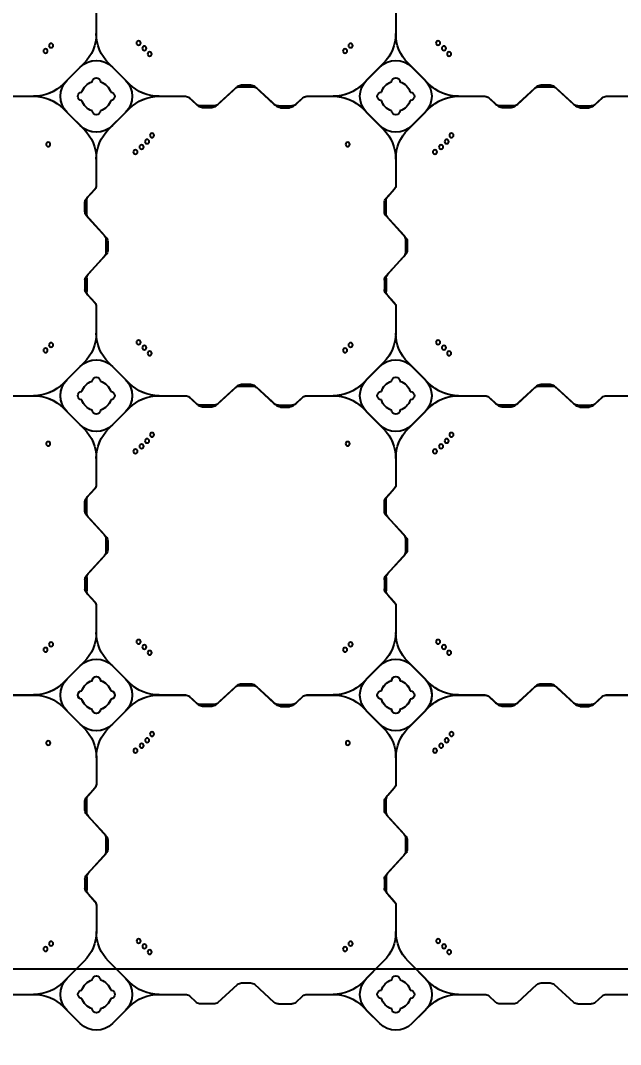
# Model space of a CAD drawing. Header units: millimetres. Extents: x -1612139 to -1260738, y 1141106 to 1536160.
# Drawn here: x -1326145 to -1325144, y 1253728 to 1255438 of the extents above; entities that cross this region are included whole.
import ezdxf

# ---------------------------------------------------------------- set-up
doc = ezdxf.new("R2010")
doc.units = ezdxf.units.MM
doc.header["$LTSCALE"] = 10
doc.layers.get('0').update_dxf_attribs({"linetype": 'CONTINUOUS'})
doc.layers.get('DEFPOINTS').update_dxf_attribs({"linetype": 'CONTINUOUS'})
doc.layers.add('W-FLOAT_BOWL浮筒', color=253, linetype='CONTINUOUS')
doc.styles.add('STANDARD_T3', font='simplex.shx', dxfattribs={"width": 0.7, "bigfont": 'gbcbig.shx'})
doc.dimstyles.new('W&&200', dxfattribs={"dimtxt": 700, "dimasz": 200, "dimexe": 500, "dimexo": 600, "dimgap": 200, "dimtad": 1, "dimdec": 0, "dimzin": 0, "dimdsep": 46, "dimtxsty": 'STANDARD_T3', "dimcen": 0.09, "dimclrd": 1, "dimclre": 1, "dimclrt": 7, "dimazin": 2, "dimtfac": 1, "dimtdec": 0, "dimtix": 1, "dimtmove": 2, "dimatfit": 3, "dimfxl": 100, "dimtolj": 1, "dimtzin": 0, "dimarcsym": 0})

# ---------------------------------------------------------------- blocks, each defined once
blk = doc.blocks.new('蓝色')
at = {"layer": 'W-FLOAT_BOWL浮筒', "color": 5}
for p, q in [((6979.5, 1549.2), (6951.2, 1520.9)), ((6957.5, 1527.3), (6979.4, 1549.2)), ((7033.2, 1549.2), (7055.2, 1527.3)), ((7033.2, 1549.2), (7061.5, 1520.9)), ((7479.5, 1549.2), (7451.2, 1520.9)), ((7457.5, 1527.3), (7479.4, 1549.2)), ((7533.2, 1549.2), (7555.2, 1527.3)), ((7533.2, 1549.2), (7561.5, 1520.9)), ((7173.5, 1513.8), (7161.6, 1503)), ((7202.5, 1516.4), (7180.2, 1516.4)), ((7209.2, 1513.8), (7242, 1484)), ((7303.5, 1513.8), (7270.7, 1484)), ((7310.2, 1516.4), (7332.5, 1516.4)), ((7339.2, 1513.8), (7351.1, 1503)), ((7673.5, 1513.8), (7661.6, 1503)), ((7702.5, 1516.4), (7680.2, 1516.4)), ((7709.2, 1513.8), (7742, 1484)), ((7803.5, 1513.8), (7770.7, 1484)), ((7810.2, 1516.4), (7832.5, 1516.4)), ((7839.2, 1513.8), (7851.1, 1503)), ((6857.8, 1500.4), (6901.6, 1500.4)), ((7110.9, 1500.4), (7154.9, 1500.4)), ((7357.8, 1500.4), (7401.6, 1500.4)), ((7610.9, 1500.4), (7654.9, 1500.4)), ((7857.8, 1500.4), (7901.6, 1500.4)), ((6985.8, 1445.1), (6951.1, 1479.9)), ((6957.5, 1473.5), (6985.8, 1445.2)), ((7026.8, 1445.1), (7061.6, 1479.9)), ((7055.2, 1473.5), (7026.8, 1445.2)), ((7248.7, 1481.4), (7264, 1481.4)), ((7485.8, 1445.1), (7451.1, 1479.9)), ((7457.5, 1473.5), (7485.8, 1445.2)), ((7526.8, 1445.1), (7561.6, 1479.9)), ((7555.2, 1473.5), (7526.8, 1445.2)), ((7748.7, 1481.4), (7764, 1481.4)), ((7006.3, 1351.6), (7006.3, 1395.8)), ((7006.3, 1351.8), (7006.3, 1395.8)), ((7506.3, 1351.6), (7506.3, 1395.8)), ((7506.3, 1351.8), (7506.3, 1395.8)), ((6989.9, 1329.7), (7003.7, 1344.9)), ((6992.9, 1333.2), (7003.7, 1345.1)), ((7489.9, 1329.7), (7503.7, 1344.9)), ((7492.9, 1333.2), (7503.7, 1345.1)), ((6987.3, 1307.7), (6987.3, 1323)), ((6990.3, 1304.2), (6990.3, 1326.5)), ((7487.3, 1307.7), (7487.3, 1323)), ((7490.3, 1304.2), (7490.3, 1326.5)), ((6989.9, 1301), (7019.7, 1268.2)), ((7489.9, 1301), (7519.7, 1268.2)), ((6992.9, 1297.5), (7022.7, 1264.7)), ((7492.9, 1297.5), (7522.7, 1264.7)), ((7022.3, 1239.2), (7022.3, 1261.5)), ((7025.3, 1242.7), (7025.3, 1258)), ((7522.3, 1239.2), (7522.3, 1261.5)), ((7525.3, 1242.7), (7525.3, 1258)), ((6989.9, 1199.7), (7019.7, 1232.5)), ((6992.9, 1203.2), (7022.7, 1236)), ((7489.9, 1199.7), (7519.7, 1232.5)), ((7492.9, 1203.2), (7522.7, 1236)), ((6987.3, 1193), (6987.3, 1177.7)), ((6990.3, 1196.5), (6990.3, 1174.2)), ((7487.3, 1193), (7487.3, 1177.7)), ((7490.3, 1196.5), (7490.3, 1174.2)), ((6989.9, 1171), (7003.7, 1155.8)), ((6992.9, 1167.5), (7003.7, 1155.6)), ((7489.9, 1171), (7503.7, 1155.8)), ((7492.9, 1167.5), (7503.7, 1155.6)), ((7006.3, 1105.1), (7006.3, 1149.1)), ((7006.3, 1105.1), (7006.3, 1148.9)), ((7506.3, 1105.1), (7506.3, 1149.1)), ((7506.3, 1105.1), (7506.3, 1148.9)), ((6951.1, 1020.9), (6985.8, 1055.6)), ((6979.5, 1049.2), (6951.2, 1020.9)), ((6957.5, 1027.2), (6985.8, 1055.5)), ((6957.5, 1027.3), (6979.4, 1049.2)), ((7061.6, 1020.9), (7026.8, 1055.6)), ((7055.2, 1027.2), (7026.8, 1055.5)), ((7033.2, 1049.2), (7055.2, 1027.3)), ((7033.2, 1049.2), (7061.5, 1020.9)), ((7451.1, 1020.9), (7485.8, 1055.6)), ((7479.5, 1049.2), (7451.2, 1020.9)), ((7457.5, 1027.2), (7485.8, 1055.5)), ((7457.5, 1027.3), (7479.4, 1049.2)), ((7561.6, 1020.9), (7526.8, 1055.6)), ((7555.2, 1027.2), (7526.8, 1055.5)), ((7533.2, 1049.2), (7555.2, 1027.3)), ((7533.2, 1049.2), (7561.5, 1020.9)), ((7173.5, 1013.8), (7161.6, 1003)), ((7177, 1016.8), (7161.8, 1003)), ((7202.5, 1016.4), (7180.2, 1016.4)), ((7199, 1019.4), (7183.7, 1019.4)), ((7205.7, 1016.8), (7238.5, 987)), ((7209.2, 1013.8), (7242, 984)), ((7303.5, 1013.8), (7270.7, 984)), ((7307, 1016.8), (7274.2, 987)), ((7310.2, 1016.4), (7332.5, 1016.4)), ((7313.7, 1019.4), (7329, 1019.4)), ((7335.7, 1016.8), (7350.9, 1003)), ((7339.2, 1013.8), (7351.1, 1003)), ((7673.5, 1013.8), (7661.6, 1003)), ((7677, 1016.8), (7661.8, 1003)), ((7702.5, 1016.4), (7680.2, 1016.4)), ((7699, 1019.4), (7683.7, 1019.4)), ((7705.7, 1016.8), (7738.5, 987)), ((7709.2, 1013.8), (7742, 984)), ((7803.5, 1013.8), (7770.7, 984)), ((7807, 1016.8), (7774.2, 987)), ((7810.2, 1016.4), (7832.5, 1016.4)), ((7813.7, 1019.4), (7829, 1019.4)), ((7835.7, 1016.8), (7850.9, 1003)), ((7839.2, 1013.8), (7851.1, 1003)), ((6857.6, 1000.4), (6901.6, 1000.4)), ((6857.8, 1000.4), (6901.6, 1000.4)), ((7110.9, 1000.4), (7154.9, 1000.4)), ((7110.9, 1000.4), (7155.1, 1000.4)), ((7357.6, 1000.4), (7401.6, 1000.4)), ((7357.8, 1000.4), (7401.6, 1000.4)), ((7610.9, 1000.4), (7654.9, 1000.4)), ((7610.9, 1000.4), (7655.1, 1000.4)), ((7857.6, 1000.4), (7901.6, 1000.4)), ((7857.8, 1000.4), (7901.6, 1000.4)), ((6985.8, 945.1), (6951.1, 979.9)), ((6979.5, 951.6), (6951.2, 979.9)), ((7026.8, 945.1), (7061.6, 979.9)), ((7033.2, 951.6), (7061.5, 979.9)), ((7245.2, 984.4), (7267.5, 984.4)), ((7248.7, 981.4), (7264, 981.4)), ((7485.8, 945.1), (7451.1, 979.9)), ((7479.5, 951.6), (7451.2, 979.9)), ((7526.8, 945.1), (7561.6, 979.9)), ((7533.2, 951.6), (7561.5, 979.9)), ((7745.2, 984.4), (7767.5, 984.4)), ((7748.7, 981.4), (7764, 981.4)), ((6957.5, 973.5), (6985.8, 945.2)), ((6979.4, 951.6), (6957.5, 973.5)), ((7055.2, 973.5), (7026.8, 945.2)), ((7055.2, 973.5), (7033.2, 951.6)), ((7457.5, 973.5), (7485.8, 945.2)), ((7479.4, 951.6), (7457.5, 973.5)), ((7555.2, 973.5), (7526.8, 945.2)), ((7555.2, 973.5), (7533.2, 951.6)), ((7006.3, 851.6), (7006.3, 895.8)), ((7006.3, 851.8), (7006.3, 895.8)), ((7506.3, 851.6), (7506.3, 895.8)), ((7506.3, 851.8), (7506.3, 895.8)), ((6989.9, 829.7), (7003.7, 844.9)), ((6992.9, 833.2), (7003.7, 845.1)), ((7489.9, 829.7), (7503.7, 844.9)), ((7492.9, 833.2), (7503.7, 845.1)), ((6987.3, 807.7), (6987.3, 823)), ((6990.3, 804.2), (6990.3, 826.5)), ((7487.3, 807.7), (7487.3, 823)), ((7490.3, 804.2), (7490.3, 826.5)), ((6989.9, 801), (7019.7, 768.2)), ((6992.9, 797.5), (7022.7, 764.7)), ((7489.9, 801), (7519.7, 768.2)), ((7492.9, 797.5), (7522.7, 764.7)), ((7022.3, 739.2), (7022.3, 761.5)), ((7025.3, 742.7), (7025.3, 758)), ((7522.3, 739.2), (7522.3, 761.5)), ((7525.3, 742.7), (7525.3, 758)), ((6992.9, 703.2), (7022.7, 736)), ((7492.9, 703.2), (7522.7, 736)), ((6989.9, 699.7), (7019.7, 732.5)), ((7489.9, 699.7), (7519.7, 732.5)), ((6987.3, 693), (6987.3, 677.7)), ((6990.3, 696.5), (6990.3, 674.2)), ((7487.3, 693), (7487.3, 677.7)), ((7490.3, 696.5), (7490.3, 674.2)), ((6989.9, 671), (7003.7, 655.8)), ((6992.9, 667.5), (7003.7, 655.6)), ((7489.9, 671), (7503.7, 655.8)), ((7492.9, 667.5), (7503.7, 655.6)), ((7006.3, 605.1), (7006.3, 649.1)), ((7006.3, 605.1), (7006.3, 648.9)), ((7506.3, 605.1), (7506.3, 649.1)), ((7506.3, 605.1), (7506.3, 648.9)), ((6951.1, 520.9), (6985.8, 555.6)), ((6979.5, 549.2), (6951.2, 520.9)), ((6957.5, 527.2), (6985.8, 555.5)), ((6957.5, 527.3), (6979.4, 549.2)), ((7061.6, 520.9), (7026.8, 555.6)), ((7055.2, 527.2), (7026.8, 555.5)), ((7033.2, 549.2), (7055.2, 527.3)), ((7033.2, 549.2), (7061.5, 520.9)), ((7451.1, 520.9), (7485.8, 555.6)), ((7479.5, 549.2), (7451.2, 520.9)), ((7457.5, 527.2), (7485.8, 555.5)), ((7457.5, 527.3), (7479.4, 549.2)), ((7561.6, 520.9), (7526.8, 555.6)), ((7555.2, 527.2), (7526.8, 555.5)), ((7533.2, 549.2), (7555.2, 527.3)), ((7533.2, 549.2), (7561.5, 520.9)), ((7173.5, 513.8), (7161.6, 503)), ((7177, 516.8), (7161.8, 503)), ((7202.5, 516.4), (7180.2, 516.4)), ((7199, 519.4), (7183.7, 519.4)), ((7205.7, 516.8), (7238.5, 487)), ((7209.2, 513.8), (7242, 484)), ((7303.5, 513.8), (7270.7, 484)), ((7307, 516.8), (7274.2, 487)), ((7310.2, 516.4), (7332.5, 516.4)), ((7313.7, 519.4), (7329, 519.4)), ((7335.7, 516.8), (7350.9, 503)), ((7339.2, 513.8), (7351.1, 503)), ((7673.5, 513.8), (7661.6, 503)), ((7677, 516.8), (7661.8, 503)), ((7702.5, 516.4), (7680.2, 516.4)), ((7699, 519.4), (7683.7, 519.4)), ((7705.7, 516.8), (7738.5, 487)), ((7709.2, 513.8), (7742, 484)), ((7803.5, 513.8), (7770.7, 484)), ((7807, 516.8), (7774.2, 487)), ((7810.2, 516.4), (7832.5, 516.4)), ((7813.7, 519.4), (7829, 519.4)), ((7835.7, 516.8), (7850.9, 503)), ((7839.2, 513.8), (7851.1, 503)), ((6857.6, 500.4), (6901.6, 500.4)), ((6857.8, 500.4), (6901.6, 500.4)), ((7110.9, 500.4), (7155.1, 500.4)), ((7110.9, 500.4), (7154.9, 500.4)), ((7357.6, 500.4), (7401.6, 500.4)), ((7357.8, 500.4), (7401.6, 500.4)), ((7610.9, 500.4), (7655.1, 500.4)), ((7610.9, 500.4), (7654.9, 500.4)), ((7857.6, 500.4), (7901.6, 500.4)), ((7857.8, 500.4), (7901.6, 500.4)), ((6985.8, 445.1), (6951.1, 479.9)), ((6979.5, 451.6), (6951.2, 479.9)), ((7026.8, 445.1), (7061.6, 479.9)), ((7033.2, 451.6), (7061.5, 479.9)), ((7245.2, 484.4), (7267.5, 484.4)), ((7248.7, 481.4), (7264, 481.4)), ((7485.8, 445.1), (7451.1, 479.9)), ((7479.5, 451.6), (7451.2, 479.9)), ((7526.8, 445.1), (7561.6, 479.9)), ((7533.2, 451.6), (7561.5, 479.9)), ((7745.2, 484.4), (7767.5, 484.4)), ((7748.7, 481.4), (7764, 481.4)), ((6979.4, 451.6), (6957.5, 473.5)), ((6957.5, 473.5), (6985.8, 445.2)), ((7055.2, 473.5), (7026.8, 445.2)), ((7055.2, 473.5), (7033.2, 451.6)), ((7479.4, 451.6), (7457.5, 473.5)), ((7457.5, 473.5), (7485.8, 445.2)), ((7555.2, 473.5), (7526.8, 445.2)), ((7555.2, 473.5), (7533.2, 451.6)), ((7006.3, 351.6), (7006.3, 395.8)), ((7006.3, 351.8), (7006.3, 395.8)), ((7506.3, 351.6), (7506.3, 395.8)), ((7506.3, 351.8), (7506.3, 395.8))]:
    blk.add_line(p, q, dxfattribs=at)
for centre in [(6921.6, 1424.8), (7086.6, 1420.1), (7095.3, 1429.8), (7421.6, 1424.8), (7586.6, 1420.1), (7595.3, 1429.8), (6930.8, 1415.6), (7076.9, 1411.4), (7430.8, 1415.6), (7576.9, 1411.4), (7071.6, 1093.3), (7571.6, 1093.3), (6926, 1080.7), (7081.9, 1085.1), (7091.1, 1075.9), (7426, 1080.7), (7581.9, 1085.1), (7591.1, 1075.9), (7099.2, 1065.7), (7599.2, 1065.7), (6921.6, 924.8), (7095.3, 929.8), (7421.6, 924.8), (7595.3, 929.8), (6930.8, 915.6), (7076.9, 911.4), (7086.6, 920.1), (7430.8, 915.6), (7576.9, 911.4), (7586.6, 920.1), (6926, 580.7), (7071.6, 593.3), (7081.9, 585.1), (7426, 580.7), (7571.6, 593.3), (7581.9, 585.1), (7091.1, 575.9), (7099.2, 565.7), (7591.1, 575.9), (7599.2, 565.7), (6921.6, 424.8), (7095.3, 429.8), (7421.6, 424.8), (7595.3, 429.8), (6930.8, 415.6), (7076.9, 411.4), (7086.6, 420.1), (7430.8, 415.6), (7576.9, 411.4), (7586.6, 420.1)]:
    blk.add_circle(centre, 3.5, dxfattribs=at)
for centre, radius, start, end in [((7006.3, 1522.3), 38, 45, 135), ((7006.4, 1522.3), 38, 45, 135), ((7506.3, 1522.3), 38, 45, 135), ((7506.4, 1522.3), 38, 45, 135), ((6984.4, 1500.4), 38, 135, 225), ((7006.3, 1500.4), 25, 106.2602, 163.7398), ((7006.3, 1500.4), 25, 106.2602, 163.7398), ((7006.3, 1524.4), 7, 0, 180), ((7006.3, 1524.4), 7, 0, 180), ((7006.3, 1500.4), 25, 16.2602, 73.7398), ((7006.3, 1500.4), 25, 16.2602, 73.7398), ((7028.3, 1500.4), 38, 315, 45), ((7484.4, 1500.4), 38, 135, 225), ((7506.3, 1500.4), 25, 106.2602, 163.7398), ((7506.3, 1500.4), 25, 106.2602, 163.7398), ((7506.3, 1524.4), 7, 0, 180), ((7506.3, 1524.4), 7, 0, 180), ((7506.3, 1500.4), 25, 16.2602, 73.7398), ((7506.3, 1500.4), 25, 16.2602, 73.7398), ((7528.3, 1500.4), 38, 315, 45), ((6901.7, 1570.4), 70, 270, 315), ((6982.3, 1500.4), 7, 90, 270), ((6982.3, 1500.4), 7, 90, 270), ((7030.3, 1500.4), 7, 270, 90), ((7030.3, 1500.4), 7, 270, 90), ((7111, 1570.4), 70, 225, 270), ((7180.2, 1506.4), 10, 90, 132.2737), ((7202.5, 1506.4), 10, 47.7263, 90), ((7310.2, 1506.4), 10, 90, 132.2737), ((7332.5, 1506.4), 10, 47.7263, 90), ((7401.7, 1570.4), 70, 270, 315), ((7482.3, 1500.4), 7, 90, 270), ((7482.3, 1500.4), 7, 90, 270), ((7530.3, 1500.4), 7, 270, 90), ((7530.3, 1500.4), 7, 270, 90), ((7611, 1570.4), 70, 225, 270), ((7680.2, 1506.4), 10, 90, 132.2737), ((7702.5, 1506.4), 10, 47.7263, 90), ((7810.2, 1506.4), 10, 90, 132.2737), ((7832.5, 1506.4), 10, 47.7263, 90), ((6901.6, 1430.4), 70, 45, 90), ((7006.3, 1500.4), 25, 196.2602, 253.7398), ((7006.3, 1500.4), 25, 196.2602, 253.7398), ((7006.3, 1500.4), 25, 286.2602, 343.7398), ((7006.3, 1500.4), 25, 286.2602, 343.7398), ((7111.1, 1430.4), 70, 90, 135), ((7154.9, 1510.4), 10, 270, 312.2737), ((7357.8, 1510.4), 10, 227.7263, 270), ((7401.6, 1430.4), 70, 45, 90), ((7506.3, 1500.4), 25, 196.2602, 253.7398), ((7506.3, 1500.4), 25, 196.2602, 253.7398), ((7506.3, 1500.4), 25, 286.2602, 343.7398), ((7506.3, 1500.4), 25, 286.2602, 343.7398), ((7611.1, 1430.4), 70, 90, 135), ((7654.9, 1510.4), 10, 270, 312.2737), ((7857.8, 1510.4), 10, 227.7263, 270), ((7006.3, 1476.4), 7, 180, 0), ((7006.3, 1476.4), 7, 180, 0), ((7248.7, 1491.4), 10, 227.7263, 270), ((7264, 1491.4), 10, 270, 312.2737), ((7506.3, 1476.4), 7, 180, 0), ((7506.3, 1476.4), 7, 180, 0), ((7748.7, 1491.4), 10, 227.7263, 270), ((7764, 1491.4), 10, 270, 312.2737), ((6936.3, 1395.7), 70, 0, 45), ((6936.3, 1395.7), 70, 0, 45), ((7076.3, 1395.7), 70, 135, 180), ((7076.3, 1395.7), 70, 135, 180), ((7436.3, 1395.7), 70, 0, 45), ((7436.3, 1395.7), 70, 0, 45), ((7576.3, 1395.7), 70, 135, 180), ((7576.3, 1395.7), 70, 135, 180), ((6996.3, 1351.8), 10, 317.7263, 0), ((6996.3, 1351.6), 10, 317.7263, 0), ((7496.3, 1351.8), 10, 317.7263, 0), ((7496.3, 1351.6), 10, 317.7263, 0), ((6997.3, 1323), 10, 137.7263, 180), ((7000.3, 1326.5), 10, 137.7263, 180), ((7497.3, 1323), 10, 137.7263, 180), ((7500.3, 1326.5), 10, 137.7263, 180), ((6997.3, 1307.7), 10, 180, 222.2737), ((7000.3, 1304.2), 10, 180, 222.2737), ((7497.3, 1307.7), 10, 180, 222.2737), ((7500.3, 1304.2), 10, 180, 222.2737), ((7012.3, 1261.5), 10, 0, 42.2737), ((7512.3, 1261.5), 10, 0, 42.2737), ((7015.3, 1258), 10, 0, 42.2737), ((7515.3, 1258), 10, 0, 42.2737), ((7012.3, 1239.2), 10, 317.7263, 0), ((7015.3, 1242.7), 10, 317.7263, 0), ((7512.3, 1239.2), 10, 317.7263, 0), ((7515.3, 1242.7), 10, 317.7263, 0), ((6997.3, 1193), 10, 137.7263, 180), ((7000.3, 1196.5), 10, 137.7263, 180), ((7497.3, 1193), 10, 137.7263, 180), ((7500.3, 1196.5), 10, 137.7263, 180), ((6997.3, 1177.7), 10, 180, 222.2737), ((7000.3, 1174.2), 10, 180, 222.2737), ((7497.3, 1177.7), 10, 180, 222.2737), ((7500.3, 1174.2), 10, 180, 222.2737), ((6996.3, 1149.1), 10, 0, 42.2737), ((6996.3, 1148.9), 10, 0, 42.2737), ((7496.3, 1149.1), 10, 0, 42.2737), ((7496.3, 1148.9), 10, 0, 42.2737), ((6936.3, 1105.1), 70, 315, 0), ((6936.3, 1105), 70, 315, 0), ((7076.3, 1105.1), 70, 180, 225), ((7076.3, 1105), 70, 180, 225), ((7436.3, 1105.1), 70, 315, 0), ((7436.3, 1105), 70, 315, 0), ((7576.3, 1105.1), 70, 180, 225), ((7576.3, 1105), 70, 180, 225), ((7006.3, 1022.3), 38, 45, 135), ((7006.4, 1022.3), 38, 45, 135), ((7506.3, 1022.3), 38, 45, 135), ((7506.4, 1022.3), 38, 45, 135), ((6984.4, 1000.4), 38, 135, 225), ((6984.4, 1000.3), 38, 135, 225), ((7006.3, 1024.4), 7, 0, 180), ((7006.3, 1024.4), 7, 0, 180), ((7006.3, 1024.4), 7, 0, 180), ((7006.3, 1024.4), 7, 0, 180), ((7028.3, 1000.4), 38, 315, 45), ((7028.3, 1000.3), 38, 315, 45), ((7484.4, 1000.4), 38, 135, 225), ((7484.4, 1000.3), 38, 135, 225), ((7506.3, 1024.4), 7, 0, 180), ((7506.3, 1024.4), 7, 0, 180), ((7506.3, 1024.4), 7, 0, 180), ((7506.3, 1024.4), 7, 0, 180), ((7528.3, 1000.4), 38, 315, 45), ((7528.3, 1000.3), 38, 315, 45), ((6901.6, 1070.4), 70, 270, 315), ((6901.7, 1070.4), 70, 270, 315), ((7006.3, 1000.4), 25, 106.2602, 163.7398), ((7006.3, 1000.4), 25, 106.2602, 163.7398), ((7006.3, 1000.4), 25, 106.2602, 163.7398), ((7006.3, 1000.4), 25, 106.2602, 163.7398), ((7006.3, 1000.4), 25, 16.2602, 73.7398), ((7006.3, 1000.4), 25, 16.2602, 73.7398), ((7006.3, 1000.4), 25, 16.2602, 73.7398), ((7006.3, 1000.4), 25, 16.2602, 73.7398), ((7111, 1070.4), 70, 225, 270), ((7111.1, 1070.4), 70, 225, 270), ((7180.2, 1006.4), 10, 90, 132.2737), ((7183.7, 1009.4), 10, 90, 132.2737), ((7199, 1009.4), 10, 47.7263, 90), ((7202.5, 1006.4), 10, 47.7263, 90), ((7310.2, 1006.4), 10, 90, 132.2737), ((7313.7, 1009.4), 10, 90, 132.2737), ((7329, 1009.4), 10, 47.7263, 90), ((7332.5, 1006.4), 10, 47.7263, 90), ((7401.6, 1070.4), 70, 270, 315), ((7401.7, 1070.4), 70, 270, 315), ((7506.3, 1000.4), 25, 106.2602, 163.7398), ((7506.3, 1000.4), 25, 106.2602, 163.7398), ((7506.3, 1000.4), 25, 106.2602, 163.7398), ((7506.3, 1000.4), 25, 106.2602, 163.7398), ((7506.3, 1000.4), 25, 16.2602, 73.7398), ((7506.3, 1000.4), 25, 16.2602, 73.7398), ((7506.3, 1000.4), 25, 16.2602, 73.7398), ((7506.3, 1000.4), 25, 16.2602, 73.7398), ((7611, 1070.4), 70, 225, 270), ((7611.1, 1070.4), 70, 225, 270), ((7680.2, 1006.4), 10, 90, 132.2737), ((7683.7, 1009.4), 10, 90, 132.2737), ((7699, 1009.4), 10, 47.7263, 90), ((7702.5, 1006.4), 10, 47.7263, 90), ((7810.2, 1006.4), 10, 90, 132.2737), ((7813.7, 1009.4), 10, 90, 132.2737), ((7829, 1009.4), 10, 47.7263, 90), ((7832.5, 1006.4), 10, 47.7263, 90), ((6901.6, 930.4), 70, 45, 90), ((6901.7, 930.4), 70, 45, 90), ((6982.3, 1000.4), 7, 90, 270), ((6982.3, 1000.4), 7, 90, 270), ((6982.3, 1000.4), 7, 90, 270), ((6982.3, 1000.4), 7, 90, 270), ((7006.3, 1000.4), 25, 196.2602, 253.7398), ((7006.3, 1000.4), 25, 196.2602, 253.7398), ((7006.3, 1000.4), 25, 196.2602, 253.7398), ((7006.3, 1000.4), 25, 196.2602, 253.7398), ((7006.3, 1000.4), 25, 286.2602, 343.7398), ((7006.3, 1000.4), 25, 286.2602, 343.7398), ((7006.3, 1000.4), 25, 286.2602, 343.7398), ((7006.3, 1000.4), 25, 286.2602, 343.7398), ((7030.3, 1000.4), 7, 270, 90), ((7030.3, 1000.4), 7, 270, 90), ((7030.3, 1000.4), 7, 270, 90), ((7030.3, 1000.4), 7, 270, 90), ((7111, 930.4), 70, 90, 135), ((7111.1, 930.4), 70, 90, 135), ((7154.9, 1010.4), 10, 270, 312.2737), ((7155.1, 1010.4), 10, 270, 312.2737), ((7357.6, 1010.4), 10, 227.7263, 270), ((7357.8, 1010.4), 10, 227.7263, 270), ((7401.6, 930.4), 70, 45, 90), ((7401.7, 930.4), 70, 45, 90), ((7482.3, 1000.4), 7, 90, 270), ((7482.3, 1000.4), 7, 90, 270), ((7482.3, 1000.4), 7, 90, 270), ((7482.3, 1000.4), 7, 90, 270), ((7506.3, 1000.4), 25, 196.2602, 253.7398), ((7506.3, 1000.4), 25, 196.2602, 253.7398), ((7506.3, 1000.4), 25, 196.2602, 253.7398), ((7506.3, 1000.4), 25, 196.2602, 253.7398), ((7506.3, 1000.4), 25, 286.2602, 343.7398), ((7506.3, 1000.4), 25, 286.2602, 343.7398), ((7506.3, 1000.4), 25, 286.2602, 343.7398), ((7506.3, 1000.4), 25, 286.2602, 343.7398), ((7530.3, 1000.4), 7, 270, 90), ((7530.3, 1000.4), 7, 270, 90), ((7530.3, 1000.4), 7, 270, 90), ((7530.3, 1000.4), 7, 270, 90), ((7611, 930.4), 70, 90, 135), ((7611.1, 930.4), 70, 90, 135), ((7654.9, 1010.4), 10, 270, 312.2737), ((7655.1, 1010.4), 10, 270, 312.2737), ((7857.6, 1010.4), 10, 227.7263, 270), ((7857.8, 1010.4), 10, 227.7263, 270), ((7006.3, 976.4), 7, 180, 0), ((7006.3, 976.4), 7, 180, 0), ((7006.3, 976.4), 7, 180, 0), ((7006.3, 976.4), 7, 180, 0), ((7245.2, 994.4), 10, 227.7263, 270), ((7248.7, 991.4), 10, 227.7263, 270), ((7264, 991.4), 10, 270, 312.2737), ((7267.5, 994.4), 10, 270, 312.2737), ((7506.3, 976.4), 7, 180, 0), ((7506.3, 976.4), 7, 180, 0), ((7506.3, 976.4), 7, 180, 0), ((7506.3, 976.4), 7, 180, 0), ((7745.2, 994.4), 10, 227.7263, 270), ((7748.7, 991.4), 10, 227.7263, 270), ((7764, 991.4), 10, 270, 312.2737), ((7767.5, 994.4), 10, 270, 312.2737), ((7006.3, 978.4), 38, 225, 315), ((7006.4, 978.4), 38, 225, 315), ((6936.3, 895.7), 70, 0, 45), ((6936.3, 895.7), 70, 0, 45), ((7076.3, 895.7), 70, 135, 180), ((7076.3, 895.7), 70, 135, 180), ((7506.3, 978.4), 38, 225, 315), ((7506.4, 978.4), 38, 225, 315), ((7436.3, 895.7), 70, 0, 45), ((7436.3, 895.7), 70, 0, 45), ((7576.3, 895.7), 70, 135, 180), ((7576.3, 895.7), 70, 135, 180), ((6996.3, 851.8), 10, 317.7263, 0), ((6996.3, 851.6), 10, 317.7263, 0), ((7496.3, 851.8), 10, 317.7263, 0), ((7496.3, 851.6), 10, 317.7263, 0), ((6997.3, 823), 10, 137.7263, 180), ((7000.3, 826.5), 10, 137.7263, 180), ((7497.3, 823), 10, 137.7263, 180), ((7500.3, 826.5), 10, 137.7263, 180), ((6997.3, 807.7), 10, 180, 222.2737), ((7000.3, 804.2), 10, 180, 222.2737), ((7497.3, 807.7), 10, 180, 222.2737), ((7500.3, 804.2), 10, 180, 222.2737), ((7012.3, 761.5), 10, 0, 42.2737), ((7015.3, 758), 10, 0, 42.2737), ((7512.3, 761.5), 10, 0, 42.2737), ((7515.3, 758), 10, 0, 42.2737), ((7012.3, 739.2), 10, 317.7263, 0), ((7015.3, 742.7), 10, 317.7263, 0), ((7512.3, 739.2), 10, 317.7263, 0), ((7515.3, 742.7), 10, 317.7263, 0), ((7000.3, 696.5), 10, 137.7263, 180), ((7500.3, 696.5), 10, 137.7263, 180), ((6997.3, 693), 10, 137.7263, 180), ((7497.3, 693), 10, 137.7263, 180), ((6997.3, 677.7), 10, 180, 222.2737), ((7000.3, 674.2), 10, 180, 222.2737), ((7497.3, 677.7), 10, 180, 222.2737), ((7500.3, 674.2), 10, 180, 222.2737), ((6996.3, 649.1), 10, 0, 42.2737), ((6996.3, 648.9), 10, 0, 42.2737), ((7496.3, 649.1), 10, 0, 42.2737), ((7496.3, 648.9), 10, 0, 42.2737), ((6936.3, 605.1), 70, 315, 0), ((6936.3, 605), 70, 315, 0), ((7076.3, 605.1), 70, 180, 225), ((7076.3, 605), 70, 180, 225), ((7436.3, 605.1), 70, 315, 0), ((7436.3, 605), 70, 315, 0), ((7576.3, 605.1), 70, 180, 225), ((7576.3, 605), 70, 180, 225), ((7006.3, 522.3), 38, 45, 135), ((7006.4, 522.3), 38, 45, 135), ((7506.3, 522.3), 38, 45, 135), ((7506.4, 522.3), 38, 45, 135), ((7006.3, 524.4), 7, 0, 180), ((7006.3, 524.4), 7, 0, 180), ((7006.3, 524.4), 7, 0, 180), ((7006.3, 524.4), 7, 0, 180), ((7506.3, 524.4), 7, 0, 180), ((7506.3, 524.4), 7, 0, 180), ((7506.3, 524.4), 7, 0, 180), ((7506.3, 524.4), 7, 0, 180), ((6901.6, 570.4), 70, 270, 315), ((6901.7, 570.4), 70, 270, 315), ((6984.4, 500.4), 38, 135, 225), ((6984.4, 500.3), 38, 135, 225), ((7006.3, 500.4), 25, 106.2602, 163.7398), ((7006.3, 500.4), 25, 106.2602, 163.7398), ((7006.3, 500.4), 25, 106.2602, 163.7398), ((7006.3, 500.4), 25, 106.2602, 163.7398), ((7006.3, 500.4), 25, 16.2602, 73.7398), ((7006.3, 500.4), 25, 16.2602, 73.7398), ((7006.3, 500.4), 25, 16.2602, 73.7398), ((7006.3, 500.4), 25, 16.2602, 73.7398), ((7028.3, 500.4), 38, 315, 45), ((7028.3, 500.3), 38, 315, 45), ((7111, 570.4), 70, 225, 270), ((7111.1, 570.4), 70, 225, 270), ((7180.2, 506.4), 10, 90, 132.2737), ((7183.7, 509.4), 10, 90, 132.2737), ((7199, 509.4), 10, 47.7263, 90), ((7202.5, 506.4), 10, 47.7263, 90), ((7310.2, 506.4), 10, 90, 132.2737), ((7313.7, 509.4), 10, 90, 132.2737), ((7329, 509.4), 10, 47.7263, 90), ((7332.5, 506.4), 10, 47.7263, 90), ((7401.6, 570.4), 70, 270, 315), ((7401.7, 570.4), 70, 270, 315), ((7484.4, 500.4), 38, 135, 225), ((7484.4, 500.3), 38, 135, 225), ((7506.3, 500.4), 25, 106.2602, 163.7398), ((7506.3, 500.4), 25, 106.2602, 163.7398), ((7506.3, 500.4), 25, 106.2602, 163.7398), ((7506.3, 500.4), 25, 106.2602, 163.7398), ((7506.3, 500.4), 25, 16.2602, 73.7398), ((7506.3, 500.4), 25, 16.2602, 73.7398), ((7506.3, 500.4), 25, 16.2602, 73.7398), ((7506.3, 500.4), 25, 16.2602, 73.7398), ((7528.3, 500.4), 38, 315, 45), ((7528.3, 500.3), 38, 315, 45), ((7611, 570.4), 70, 225, 270), ((7611.1, 570.4), 70, 225, 270), ((7680.2, 506.4), 10, 90, 132.2737), ((7683.7, 509.4), 10, 90, 132.2737), ((7699, 509.4), 10, 47.7263, 90), ((7702.5, 506.4), 10, 47.7263, 90), ((7810.2, 506.4), 10, 90, 132.2737), ((7813.7, 509.4), 10, 90, 132.2737), ((7829, 509.4), 10, 47.7263, 90), ((7832.5, 506.4), 10, 47.7263, 90), ((6901.6, 430.4), 70, 45, 90), ((6901.7, 430.4), 70, 45, 90), ((6982.3, 500.4), 7, 90, 270), ((6982.3, 500.4), 7, 90, 270), ((6982.3, 500.4), 7, 90, 270), ((6982.3, 500.4), 7, 90, 270), ((7030.3, 500.4), 7, 270, 90), ((7030.3, 500.4), 7, 270, 90), ((7030.3, 500.4), 7, 270, 90), ((7030.3, 500.4), 7, 270, 90), ((7111, 430.4), 70, 90, 135), ((7111.1, 430.4), 70, 90, 135), ((7154.9, 510.4), 10, 270, 312.2737), ((7155.1, 510.4), 10, 270, 312.2737), ((7357.6, 510.4), 10, 227.7263, 270), ((7357.8, 510.4), 10, 227.7263, 270), ((7401.6, 430.4), 70, 45, 90), ((7401.7, 430.4), 70, 45, 90), ((7482.3, 500.4), 7, 90, 270), ((7482.3, 500.4), 7, 90, 270), ((7482.3, 500.4), 7, 90, 270), ((7482.3, 500.4), 7, 90, 270), ((7530.3, 500.4), 7, 270, 90), ((7530.3, 500.4), 7, 270, 90), ((7530.3, 500.4), 7, 270, 90), ((7530.3, 500.4), 7, 270, 90), ((7611, 430.4), 70, 90, 135), ((7611.1, 430.4), 70, 90, 135), ((7654.9, 510.4), 10, 270, 312.2737), ((7655.1, 510.4), 10, 270, 312.2737), ((7857.6, 510.4), 10, 227.7263, 270), ((7857.8, 510.4), 10, 227.7263, 270), ((7006.3, 500.4), 25, 196.2602, 253.7398), ((7006.3, 500.4), 25, 196.2602, 253.7398), ((7006.3, 500.4), 25, 196.2602, 253.7398), ((7006.3, 500.4), 25, 196.2602, 253.7398), ((7006.3, 500.4), 25, 286.2602, 343.7398), ((7006.3, 500.4), 25, 286.2602, 343.7398), ((7006.3, 500.4), 25, 286.2602, 343.7398), ((7006.3, 500.4), 25, 286.2602, 343.7398), ((7245.2, 494.4), 10, 227.7263, 270), ((7248.7, 491.4), 10, 227.7263, 270), ((7264, 491.4), 10, 270, 312.2737), ((7267.5, 494.4), 10, 270, 312.2737), ((7506.3, 500.4), 25, 196.2602, 253.7398), ((7506.3, 500.4), 25, 196.2602, 253.7398), ((7506.3, 500.4), 25, 196.2602, 253.7398), ((7506.3, 500.4), 25, 196.2602, 253.7398), ((7506.3, 500.4), 25, 286.2602, 343.7398), ((7506.3, 500.4), 25, 286.2602, 343.7398), ((7506.3, 500.4), 25, 286.2602, 343.7398), ((7506.3, 500.4), 25, 286.2602, 343.7398), ((7745.2, 494.4), 10, 227.7263, 270), ((7748.7, 491.4), 10, 227.7263, 270), ((7764, 491.4), 10, 270, 312.2737), ((7767.5, 494.4), 10, 270, 312.2737), ((7006.3, 476.4), 7, 180, 0), ((7006.3, 476.4), 7, 180, 0), ((7006.3, 476.4), 7, 180, 0), ((7006.3, 476.4), 7, 180, 0), ((7506.3, 476.4), 7, 180, 0), ((7506.3, 476.4), 7, 180, 0), ((7506.3, 476.4), 7, 180, 0), ((7506.3, 476.4), 7, 180, 0), ((7006.3, 478.4), 38, 225, 315), ((7006.4, 478.4), 38, 225, 315), ((6936.3, 395.7), 70, 0, 45), ((6936.3, 395.7), 70, 0, 45), ((7076.3, 395.7), 70, 135, 180), ((7076.3, 395.7), 70, 135, 180), ((7506.3, 478.4), 38, 225, 315), ((7506.4, 478.4), 38, 225, 315), ((7436.3, 395.7), 70, 0, 45), ((7436.3, 395.7), 70, 0, 45), ((7576.3, 395.7), 70, 135, 180), ((7576.3, 395.7), 70, 135, 180)]:
    blk.add_arc(centre, radius, start, end, dxfattribs=at)
blk = doc.blocks.new('橙色')
at = {"layer": 'W-FLOAT_BOWL浮筒', "color": 30}
for p, q in [((7473.2, 2548.8), (7444.8, 2520.5)), ((7451.2, 2526.9), (7473.1, 2548.8)), ((7526.8, 2548.8), (7555.2, 2520.5)), ((7526.9, 2548.8), (7548.8, 2526.9)), ((7973.2, 2548.8), (7944.8, 2520.5)), ((7951.2, 2526.9), (7973.1, 2548.8)), ((8026.8, 2548.8), (8055.2, 2520.5)), ((8026.9, 2548.8), (8048.8, 2526.9)), ((7696.1, 2516), (7673.9, 2516)), ((7803.9, 2516), (7826.1, 2516)), ((8196.1, 2516), (8173.9, 2516)), ((8303.9, 2516), (8326.1, 2516)), ((7351.5, 2500), (7395.3, 2500)), ((7604.6, 2500), (7648.5, 2500)), ((7667.1, 2513.4), (7655.3, 2502.6)), ((7702.9, 2513.4), (7735.6, 2483.6)), ((7797.1, 2513.4), (7764.4, 2483.6)), ((7832.9, 2513.4), (7844.7, 2502.6)), ((7851.5, 2500), (7895.3, 2500)), ((8104.6, 2500), (8148.5, 2500)), ((8167.1, 2513.4), (8155.3, 2502.6)), ((8202.9, 2513.4), (8235.6, 2483.6)), ((8297.1, 2513.4), (8264.4, 2483.6)), ((8332.9, 2513.4), (8344.7, 2502.6)), ((8351.5, 2500), (8395.3, 2500)), ((7742.4, 2481), (7757.6, 2481)), ((8242.4, 2481), (8257.6, 2481)), ((7479.5, 2444.8), (7444.8, 2479.5)), ((7451.2, 2473.2), (7479.5, 2444.8)), ((7520.5, 2444.8), (7555.2, 2479.5)), ((7548.8, 2473.2), (7520.5, 2444.8)), ((7979.5, 2444.8), (7944.8, 2479.5)), ((7951.2, 2473.2), (7979.5, 2444.8)), ((8020.5, 2444.8), (8055.2, 2479.5)), ((8048.8, 2473.2), (8020.5, 2444.8)), ((7500, 2351.3), (7500, 2395.4)), ((7500, 2351.5), (7500, 2395.4)), ((8000, 2351.3), (8000, 2395.4)), ((8000, 2351.5), (8000, 2395.4)), ((7483.6, 2329.4), (7497.4, 2344.5)), ((7486.6, 2332.9), (7497.4, 2344.7)), ((7983.6, 2329.4), (7997.4, 2344.5)), ((7986.6, 2332.9), (7997.4, 2344.7)), ((7484, 2303.9), (7484, 2326.1)), ((7984, 2303.9), (7984, 2326.1)), ((7481, 2307.4), (7481, 2322.6)), ((7981, 2307.4), (7981, 2322.6)), ((7483.6, 2300.6), (7513.4, 2267.9)), ((7486.6, 2297.1), (7516.4, 2264.4)), ((7983.6, 2300.6), (8013.4, 2267.9)), ((7986.6, 2297.1), (8016.4, 2264.4)), ((7516, 2238.9), (7516, 2261.1)), ((8016, 2238.9), (8016, 2261.1)), ((7519, 2242.4), (7519, 2257.6)), ((8019, 2242.4), (8019, 2257.6)), ((7483.6, 2199.4), (7513.4, 2232.1)), ((7486.6, 2202.9), (7516.4, 2235.6)), ((7983.6, 2199.4), (8013.4, 2232.1)), ((7986.6, 2202.9), (8016.4, 2235.6)), ((7481, 2192.6), (7481, 2177.4)), ((7484, 2196.1), (7484, 2173.9)), ((7981, 2192.6), (7981, 2177.4)), ((7984, 2196.1), (7984, 2173.9)), ((7483.6, 2170.6), (7497.4, 2155.5)), ((7486.6, 2167.1), (7497.4, 2155.3)), ((7983.6, 2170.6), (7997.4, 2155.5)), ((7986.6, 2167.1), (7997.4, 2155.3)), ((7500, 2104.7), (7500, 2148.7)), ((7500, 2104.7), (7500, 2148.5)), ((8000, 2104.7), (8000, 2148.7)), ((8000, 2104.7), (8000, 2148.5)), ((7444.8, 2020.5), (7479.5, 2055.2)), ((7451.2, 2026.8), (7479.5, 2055.2)), ((7548.8, 2026.8), (7520.5, 2055.2)), ((7555.2, 2020.5), (7520.5, 2055.2)), ((7944.8, 2020.5), (7979.5, 2055.2)), ((7951.2, 2026.8), (7979.5, 2055.2)), ((8048.8, 2026.8), (8020.5, 2055.2)), ((8055.2, 2020.5), (8020.5, 2055.2)), ((7692.6, 2019), (7677.4, 2019)), ((7807.4, 2019), (7822.6, 2019)), ((8192.6, 2019), (8177.4, 2019)), ((8307.4, 2019), (8322.6, 2019)), ((7670.6, 2016.4), (7655.5, 2002.6)), ((7699.4, 2016.4), (7732.1, 1986.6)), ((7800.6, 2016.4), (7767.9, 1986.6)), ((7829.4, 2016.4), (7844.5, 2002.6)), ((8170.6, 2016.4), (8155.5, 2002.6)), ((8199.4, 2016.4), (8232.1, 1986.6)), ((8300.6, 2016.4), (8267.9, 1986.6)), ((8329.4, 2016.4), (8344.5, 2002.6)), ((7351.3, 2000), (7395.3, 2000)), ((7604.6, 2000), (7648.7, 2000)), ((7851.3, 2000), (7895.3, 2000)), ((8104.6, 2000), (8148.7, 2000)), ((8351.3, 2000), (8395.3, 2000)), ((7473.2, 1951.2), (7444.8, 1979.5)), ((7473.1, 1951.2), (7451.2, 1973.1)), ((7526.8, 1951.2), (7555.2, 1979.5)), ((7548.8, 1973.1), (7526.9, 1951.2)), ((7738.9, 1984), (7761.1, 1984)), ((7973.2, 1951.2), (7944.8, 1979.5)), ((7973.1, 1951.2), (7951.2, 1973.1)), ((8026.8, 1951.2), (8055.2, 1979.5)), ((8048.8, 1973.1), (8026.9, 1951.2)), ((8238.9, 1984), (8261.1, 1984))]:
    blk.add_line(p, q, dxfattribs=at)
for centre in [(7589, 2429.4), (8089, 2429.4), (7415.2, 2424.4), (7424.4, 2415.2), (7570.6, 2411), (7580.3, 2419.7), (7915.2, 2424.4), (7924.4, 2415.2), (8070.6, 2411), (8080.3, 2419.7), (7565.3, 2092.9), (7575.6, 2084.8), (8065.3, 2092.9), (8075.6, 2084.8), (7419.7, 2080.3), (7584.8, 2075.6), (7919.7, 2080.3), (8084.8, 2075.6), (7592.9, 2065.3), (8092.9, 2065.3)]:
    blk.add_circle(centre, 3.5, dxfattribs=at)
for centre, radius, start, end in [((7500, 2522), 38, 45, 135), ((7500, 2522), 38, 45, 135), ((8000, 2522), 38, 45, 135), ((8000, 2522), 38, 45, 135), ((7395.3, 2570), 70, 270, 315), ((7478, 2500), 38, 135, 225), ((7500, 2500), 25, 106.2602, 163.7398), ((7500, 2500), 25, 106.2602, 163.7398), ((7500, 2524), 7, 0, 180), ((7500, 2524), 7, 0, 180), ((7500, 2500), 25, 16.2602, 73.7398), ((7500, 2500), 25, 16.2602, 73.7398), ((7522, 2500), 38, 315, 45), ((7604.7, 2570), 70, 225, 270), ((7673.9, 2506), 10, 90, 132.2737), ((7696.1, 2506), 10, 47.7263, 90), ((7803.9, 2506), 10, 90, 132.2737), ((7826.1, 2506), 10, 47.7263, 90), ((7895.3, 2570), 70, 270, 315), ((7978, 2500), 38, 135, 225), ((8000, 2500), 25, 106.2602, 163.7398), ((8000, 2500), 25, 106.2602, 163.7398), ((8000, 2524), 7, 0, 180), ((8000, 2524), 7, 0, 180), ((8000, 2500), 25, 16.2602, 73.7398), ((8000, 2500), 25, 16.2602, 73.7398), ((8022, 2500), 38, 315, 45), ((8104.7, 2570), 70, 225, 270), ((8173.9, 2506), 10, 90, 132.2737), ((8196.1, 2506), 10, 47.7263, 90), ((8303.9, 2506), 10, 90, 132.2737), ((8326.1, 2506), 10, 47.7263, 90), ((7395.3, 2430), 70, 45, 90), ((7476, 2500), 7, 90, 270), ((7476, 2500), 7, 90, 270), ((7524, 2500), 7, 270, 90), ((7524, 2500), 7, 270, 90), ((7604.7, 2430), 70, 90, 135), ((7648.5, 2510), 10, 270, 312.2737), ((7851.5, 2510), 10, 227.7263, 270), ((7895.3, 2430), 70, 45, 90), ((7976, 2500), 7, 90, 270), ((7976, 2500), 7, 90, 270), ((8024, 2500), 7, 270, 90), ((8024, 2500), 7, 270, 90), ((8104.7, 2430), 70, 90, 135), ((8148.5, 2510), 10, 270, 312.2737), ((8351.5, 2510), 10, 227.7263, 270), ((7500, 2500), 25, 196.2602, 253.7398), ((7500, 2500), 25, 196.2602, 253.7398), ((7500, 2500), 25, 286.2602, 343.7398), ((7500, 2500), 25, 286.2602, 343.7398), ((7742.4, 2491), 10, 227.7263, 270), ((7757.6, 2491), 10, 270, 312.2737), ((8000, 2500), 25, 196.2602, 253.7398), ((8000, 2500), 25, 196.2602, 253.7398), ((8000, 2500), 25, 286.2602, 343.7398), ((8000, 2500), 25, 286.2602, 343.7398), ((8242.4, 2491), 10, 227.7263, 270), ((8257.6, 2491), 10, 270, 312.2737), ((7500, 2476), 7, 180, 0), ((7500, 2476), 7, 180, 0), ((8000, 2476), 7, 180, 0), ((8000, 2476), 7, 180, 0), ((7430, 2395.3), 70, 0, 45), ((7430, 2395.3), 70, 0, 45), ((7570, 2395.3), 70, 135, 180), ((7570, 2395.3), 70, 135, 180), ((7930, 2395.3), 70, 0, 45), ((7930, 2395.3), 70, 0, 45), ((8070, 2395.3), 70, 135, 180), ((8070, 2395.3), 70, 135, 180), ((7490, 2351.5), 10, 317.7263, 0), ((7490, 2351.3), 10, 317.7263, 0), ((7990, 2351.5), 10, 317.7263, 0), ((7990, 2351.3), 10, 317.7263, 0), ((7491, 2322.6), 10, 137.7263, 180), ((7494, 2326.1), 10, 137.7263, 180), ((7991, 2322.6), 10, 137.7263, 180), ((7994, 2326.1), 10, 137.7263, 180), ((7491, 2307.4), 10, 180, 222.2737), ((7494, 2303.9), 10, 180, 222.2737), ((7991, 2307.4), 10, 180, 222.2737), ((7994, 2303.9), 10, 180, 222.2737), ((7506, 2261.1), 10, 0, 42.2737), ((7509, 2257.6), 10, 0, 42.2737), ((8006, 2261.1), 10, 0, 42.2737), ((8009, 2257.6), 10, 0, 42.2737), ((7509, 2242.4), 10, 317.7263, 0), ((8009, 2242.4), 10, 317.7263, 0), ((7506, 2238.9), 10, 317.7263, 0), ((8006, 2238.9), 10, 317.7263, 0), ((7491, 2192.6), 10, 137.7263, 180), ((7494, 2196.1), 10, 137.7263, 180), ((7991, 2192.6), 10, 137.7263, 180), ((7994, 2196.1), 10, 137.7263, 180), ((7491, 2177.4), 10, 180, 222.2737), ((7494, 2173.9), 10, 180, 222.2737), ((7991, 2177.4), 10, 180, 222.2737), ((7994, 2173.9), 10, 180, 222.2737), ((7490, 2148.7), 10, 0, 42.2737), ((7490, 2148.5), 10, 0, 42.2737), ((7990, 2148.7), 10, 0, 42.2737), ((7990, 2148.5), 10, 0, 42.2737), ((7430, 2104.7), 70, 315, 0), ((7430, 2104.7), 70, 315, 0), ((7570, 2104.7), 70, 180, 225), ((7570, 2104.7), 70, 180, 225), ((7930, 2104.7), 70, 315, 0), ((7930, 2104.7), 70, 315, 0), ((8070, 2104.7), 70, 180, 225), ((8070, 2104.7), 70, 180, 225), ((7395.3, 2070), 70, 270, 315), ((7478, 2000), 38, 135, 225), ((7500, 2000), 25, 106.2602, 163.7398), ((7500, 2000), 25, 106.2602, 163.7398), ((7500, 2024), 7, 0, 180), ((7500, 2024), 7, 0, 180), ((7500, 2000), 25, 16.2602, 73.7398), ((7500, 2000), 25, 16.2602, 73.7398), ((7522, 2000), 38, 315, 45), ((7604.7, 2070), 70, 225, 270), ((7677.4, 2009), 10, 90, 132.2737), ((7692.6, 2009), 10, 47.7263, 90), ((7807.4, 2009), 10, 90, 132.2737), ((7822.6, 2009), 10, 47.7263, 90), ((7895.3, 2070), 70, 270, 315), ((7978, 2000), 38, 135, 225), ((8000, 2000), 25, 106.2602, 163.7398), ((8000, 2000), 25, 106.2602, 163.7398), ((8000, 2024), 7, 0, 180), ((8000, 2024), 7, 0, 180), ((8000, 2000), 25, 16.2602, 73.7398), ((8000, 2000), 25, 16.2602, 73.7398), ((8022, 2000), 38, 315, 45), ((8104.7, 2070), 70, 225, 270), ((8177.4, 2009), 10, 90, 132.2737), ((8192.6, 2009), 10, 47.7263, 90), ((8307.4, 2009), 10, 90, 132.2737), ((8322.6, 2009), 10, 47.7263, 90), ((7476, 2000), 7, 90, 270), ((7476, 2000), 7, 90, 270), ((7524, 2000), 7, 270, 90), ((7524, 2000), 7, 270, 90), ((7648.7, 2010), 10, 270, 312.2737), ((7851.3, 2010), 10, 227.7263, 270), ((7976, 2000), 7, 90, 270), ((7976, 2000), 7, 90, 270), ((8024, 2000), 7, 270, 90), ((8024, 2000), 7, 270, 90), ((8148.7, 2010), 10, 270, 312.2737), ((8351.3, 2010), 10, 227.7263, 270), ((7395.3, 1930), 70, 45, 90), ((7500, 2000), 25, 196.2602, 253.7398), ((7500, 2000), 25, 196.2602, 253.7398), ((7500, 2000), 25, 286.2602, 343.7398), ((7500, 2000), 25, 286.2602, 343.7398), ((7604.7, 1930), 70, 90, 135), ((7738.9, 1994), 10, 227.7263, 270), ((7761.1, 1994), 10, 270, 312.2737), ((7895.3, 1930), 70, 45, 90), ((8000, 2000), 25, 196.2602, 253.7398), ((8000, 2000), 25, 196.2602, 253.7398), ((8000, 2000), 25, 286.2602, 343.7398), ((8000, 2000), 25, 286.2602, 343.7398), ((8104.7, 1930), 70, 90, 135), ((8238.9, 1994), 10, 227.7263, 270), ((8261.1, 1994), 10, 270, 312.2737), ((7500, 1976), 7, 180, 0), ((7500, 1976), 7, 180, 0), ((8000, 1976), 7, 180, 0), ((8000, 1976), 7, 180, 0), ((7500, 1978), 38, 225, 315), ((7500, 1978), 38, 225, 315), ((8000, 1978), 38, 225, 315), ((8000, 1978), 38, 225, 315)]:
    blk.add_arc(centre, radius, start, end, dxfattribs=at)
blk = doc.blocks.new('*D183')
at = {"color": 1, "lineweight": -2, "transparency": 16777216}
for p, q in [((-1333518.8, 1271320.9), (-1333518.8, 1271920.9)), ((-1311518.8, 1271320.9), (-1311518.8, 1271920.9)), ((-1333318.8, 1271420.9), (-1311718.8, 1271420.9))]:
    blk.add_line(p, q, dxfattribs=at)
at = {"color": 1, "transparency": 16777216}
for points in [[(-1333318.8, 1271454.3), (-1333318.8, 1271387.6), (-1333518.8, 1271420.9)], [(-1311718.8, 1271454.3), (-1311718.8, 1271387.6), (-1311518.8, 1271420.9)]]:
    blk.add_solid(points, dxfattribs=at)
at = {"layer": 'DEFPOINTS', "color": 0, "transparency": 16777216}
for p in [(-1311518.8, 1271420.9), (-1333518.8, 1256311.5), (-1311518.8, 1253811.5)]:
    blk.add_point(p, dxfattribs=at)
at = {"color": 7, "transparency": 16777216, "insert": (-1321828.2, 1271970.9), "char_height": 700, "attachment_point": 5, "style": 'STANDARD_T3'}
blk.add_mtext('\\A1;22000', dxfattribs=at)

msp = doc.modelspace()

# ---------------------------------------------------------------- linework, layer by layer
msp.add_lwpolyline([(-1339097.9, 1253854.2), (-1274270.1, 1253854.2), (-1274270.1, 1245071.3), (-1339097.9, 1245071.3)], close=True)

# ---------------------------------------------------------------- block references
at = {"xscale": -1, "rotation": 180}
for name, p in [('橙色', (-1333518.8, 1256311.5)), ('蓝色', (-1333025.2, 1255811.8))]:
    msp.add_blockref(name, p, dxfattribs=at)

# ---------------------------------------------------------------- dimensions: what is measured, and where the dimension line sits
dim = msp.add_linear_dim(base=(-1311518.8, 1271420.9), p1=(-1333518.8, 1256311.5), p2=(-1311518.8, 1253811.5), dimstyle='W&&200', override={"dimfxlon": 1})
dim.commit()
dim.dimension.update_dxf_attribs({"geometry": '*D183', "text_midpoint": (-1321828.2, 1271970.9), "dimtype": 160})

doc.saveas('drawing.dxf')
